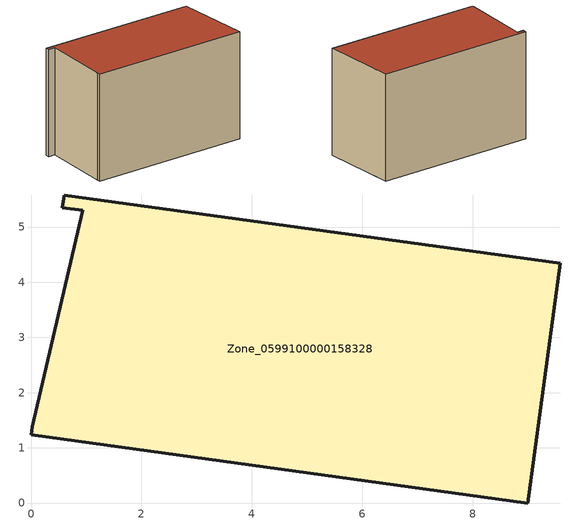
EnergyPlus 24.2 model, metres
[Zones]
Zone_0599100000158328
 floor ground (C_G): 0.02,1.38 0.94,5.3 0.57,5.35 0.6,5.58 9.59,4.34 9,0 0,1.24 z0
 wall outside (C_F): 9.59,4.34 0.6,5.58 0.57,5.35 0.94,5.3 0.02,1.38 0,1.24 9,0 9.59,4.34 z0:5.87
 roof outside (C_R): 0.94,5.3 0.02,1.38 0,1.24 9,0 9.59,4.34 0.6,5.58 0.57,5.35 z5.87
[BUILDING]
Pand.0599100000158328: North Axis=0; Terrain=City; Loads Convergence Tolerance Value=0.04; Temperature Convergence Tolerance Value=0.4; Solar Distribution=FullExterior; Maximum Number of Warmup Days=25; Minimum Number of Warmup Days=1
[Site:Location]
Rotterdam.The.Hague.AP_ZH_NLD Design_Conditions: Latitude=51.96; Longitude=4.45; Time Zone=1; Elevation=-4.5
[SITE:GROUNDTEMPERATURE:BUILDINGSURFACE]
18, 18, 18, 18, 18, 18, 18, 18, 18, 18, 18, 18
[MATERIAL] Thermal Absorptance=0.9; Solar Absorptance=0.7; Visible Absorptance=0.7
Name | Roughness | Thickness | Conductivity | Density | Specific Heat
G.TI.1946-1964 | MediumSmooth | 0.15 | 1 | 540 | 1210
F.TI.1946-1964 | Rough | 0.3 | 0.857143 | 1920 | 840
R.TI.1946-1964 | MediumRough | 0.2 | 0.277778 | 1500 | 1000
[CONSTRUCTION]
C_G: G.TI.1946-1964
C_F: F.TI.1946-1964
C_R: R.TI.1946-1964
[ZONE]
Zone_0599100000158328: Type=1; Multiplier=1; Ceiling Height=Autocalculate; Volume=Autocalculate; Floor Area=autocalculate; Part of Total Floor Area=Yes
[ZONEINFILTRATION:DESIGNFLOWRATE]
Infil_Zone_0599100000158328: Zone or ZoneList or Space or SpaceList=Zone_0599100000158328; Schedule=AlwaysOn; Design Flow Rate Calculation Method=Flow/Area; Flow Rate per Floor Area=0.003; Constant Term Coefficient=1; Temperature Term Coefficient=0; Velocity Term Coefficient=0; Velocity Squared Term Coefficient=0
[HVACTEMPLATE:ZONE:IDEALLOADSAIRSYSTEM]
Zone_0599100000158328: Maximum Heating Supply Air Temperature=50; Minimum Cooling Supply Air Temperature=13; Maximum Heating Supply Air Humidity Ratio=0.0156; Minimum Cooling Supply Air Humidity Ratio=0.0077; Heating Limit=NoLimit; Cooling Limit=NoLimit; Dehumidification Control Type=ConstantSensibleHeatRatio; Cooling Sensible Heat Ratio=0.7; Dehumidification Setpoint=60; Humidification Control Type=None; Humidification Setpoint=30; Outdoor Air Method=None; Outdoor Air Flow Rate per Person=0.00944; Outdoor Air Flow Rate per Zone Floor Area=0; Outdoor Air Flow Rate per Zone=0; Demand Controlled Ventilation Type=None; Outdoor Air Economizer Type=NoEconomizer; Heat Recovery Type=None; Sensible Heat Recovery Effectiveness=0.7; Latent Heat Recovery Effectiveness=0.65
[ZONECONTROL:THERMOSTAT]
ThermostatControl_Zone_0599100000158328: Zone or ZoneList=Zone_0599100000158328; Control Type Schedule=DualSetpointControlType; Control 1=Thermostat_Zone_0599100000158328; Temperature Difference Between Cutout And Setpoint=0
[THERMOSTATSETPOINT:DUALSETPOINT]
Thermostat_Zone_0599100000158328: Heating Setpoint Temperature Schedule=HeatingSetpoint_Zone_0599100000158328; Cooling Setpoint Temperature Schedule=CoolingSetpoint_Zone_0599100000158328
[SCHEDULE:COMPACT]
HeatingSetpoint_Zone_0599100000158328: Through: 12/31, For: AllDays, Until: 24:00, 21
CoolingSetpoint_Zone_0599100000158328: Through: 12/31, For: AllDays, Until: 24:00, 24
DualSetpointControlType: Through: 12/31, For: AllDays, Until: 24:00, 4
AlwaysOn: Through: 12/31, For: AllDays, Until: 24:00, 1
